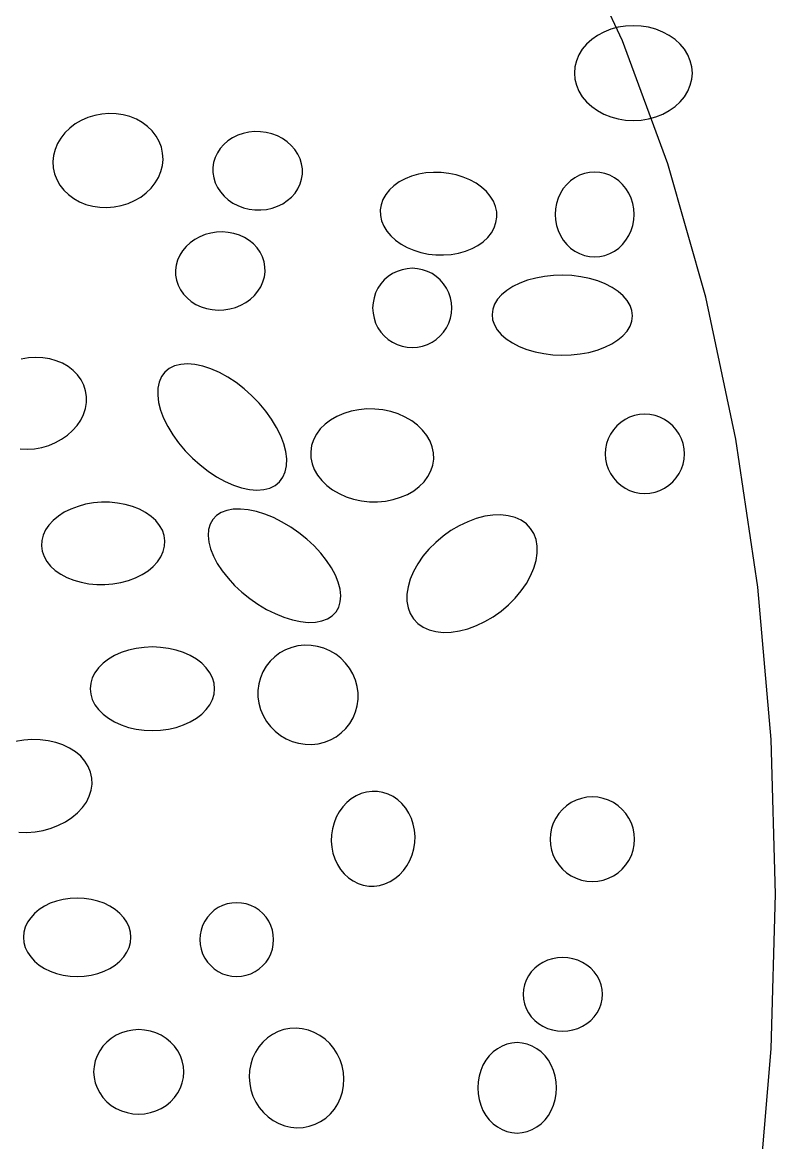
# Model space of a CAD drawing. Extents: x -1 to 217, y -22 to 302.
# Drawn here: x 70.42 to 80.91, y 232.38 to 247.97 of the extents above; entities that cross this region are included whole.
import ezdxf

# ---------------------------------------------------------------- set-up
doc = ezdxf.new("R2010")
doc.units = 0

msp = doc.modelspace()

# ---------------------------------------------------------------- linework, layer by layer
at = {"layer": 'ELLIPSES'}
for p, q in [((78.778, 247.718), (78.053, 249.265)), ((78.52, 247.84), (78.43, 247.792)), ((78.616, 247.878), (78.52, 247.84)), ((78.718, 247.906), (78.616, 247.878)), ((78.823, 247.923), (78.718, 247.906)), ((78.93, 247.928), (78.823, 247.923)), ((79.038, 247.923), (78.93, 247.928)), ((79.143, 247.906), (79.038, 247.923)), ((79.245, 247.878), (79.143, 247.906)), ((79.341, 247.84), (79.245, 247.878)), ((79.431, 247.792), (79.341, 247.84)), ((78.279, 247.67), (78.219, 247.599)), ((78.35, 247.735), (78.279, 247.67)), ((78.43, 247.792), (78.35, 247.735)), ((79.41, 246.004), (78.778, 247.718)), ((79.511, 247.735), (79.431, 247.792)), ((79.582, 247.67), (79.511, 247.735)), ((79.642, 247.599), (79.582, 247.67)), ((78.172, 247.521), (78.137, 247.44)), ((78.219, 247.599), (78.172, 247.521)), ((79.689, 247.521), (79.642, 247.599)), ((79.724, 247.44), (79.689, 247.521)), ((78.137, 247.44), (78.116, 247.355)), ((79.745, 247.355), (79.724, 247.44)), ((78.116, 247.355), (78.109, 247.269)), ((78.109, 247.269), (78.116, 247.183)), ((79.752, 247.269), (79.745, 247.355)), ((79.745, 247.183), (79.752, 247.269)), ((78.116, 247.183), (78.137, 247.098)), ((78.137, 247.098), (78.172, 247.017)), ((79.689, 247.017), (79.724, 247.098)), ((79.724, 247.098), (79.745, 247.183)), ((78.172, 247.017), (78.219, 246.939)), ((78.219, 246.939), (78.279, 246.868)), ((79.582, 246.868), (79.642, 246.939)), ((79.642, 246.939), (79.689, 247.017)), ((78.279, 246.868), (78.35, 246.803)), ((78.35, 246.803), (78.43, 246.746)), ((78.43, 246.746), (78.52, 246.698)), ((79.341, 246.698), (79.431, 246.746)), ((79.431, 246.746), (79.511, 246.803)), ((79.511, 246.803), (79.582, 246.868)), ((71.241, 246.61), (71.157, 246.56)), ((71.332, 246.649), (71.241, 246.61)), ((71.427, 246.679), (71.332, 246.649)), ((71.526, 246.698), (71.427, 246.679)), ((71.626, 246.705), (71.526, 246.698)), ((71.726, 246.702), (71.626, 246.705)), ((71.824, 246.687), (71.726, 246.702)), ((71.919, 246.662), (71.824, 246.687)), ((72.008, 246.626), (71.919, 246.662)), ((72.09, 246.58), (72.008, 246.626)), ((72.164, 246.525), (72.09, 246.58)), ((78.52, 246.698), (78.616, 246.66)), ((78.616, 246.66), (78.718, 246.632)), ((78.718, 246.632), (78.823, 246.615)), ((78.823, 246.615), (78.93, 246.61)), ((78.93, 246.61), (79.038, 246.615)), ((79.038, 246.615), (79.143, 246.632)), ((79.143, 246.632), (79.245, 246.66)), ((79.245, 246.66), (79.341, 246.698)), ((71.013, 246.437), (70.956, 246.364)), ((71.08, 246.502), (71.013, 246.437)), ((71.157, 246.56), (71.08, 246.502)), ((72.229, 246.462), (72.164, 246.525)), ((72.283, 246.392), (72.229, 246.462)), ((73.495, 246.428), (73.419, 246.402)), ((73.574, 246.445), (73.495, 246.428)), ((73.655, 246.453), (73.574, 246.445)), ((73.737, 246.452), (73.655, 246.453)), ((73.818, 246.442), (73.737, 246.452)), ((73.897, 246.422), (73.818, 246.442)), ((73.972, 246.394), (73.897, 246.422)), ((70.91, 246.286), (70.876, 246.205)), ((70.956, 246.364), (70.91, 246.286)), ((72.326, 246.317), (72.283, 246.392)), ((72.356, 246.236), (72.326, 246.317)), ((73.226, 246.275), (73.177, 246.219)), ((73.284, 246.325), (73.226, 246.275)), ((73.349, 246.367), (73.284, 246.325)), ((73.419, 246.402), (73.349, 246.367)), ((74.043, 246.357), (73.972, 246.394)), ((74.108, 246.312), (74.043, 246.357)), ((74.166, 246.261), (74.108, 246.312)), ((70.854, 246.12), (70.846, 246.035)), ((70.876, 246.205), (70.854, 246.12)), ((72.374, 246.153), (72.356, 246.236)), ((72.379, 246.067), (72.374, 246.153)), ((73.136, 246.158), (73.105, 246.092)), ((73.177, 246.219), (73.136, 246.158)), ((74.216, 246.204), (74.166, 246.261)), ((74.257, 246.141), (74.216, 246.204)), ((74.288, 246.075), (74.257, 246.141)), ((70.846, 246.035), (70.851, 245.95)), ((72.349, 245.898), (72.37, 245.982)), ((72.37, 245.982), (72.379, 246.067)), ((73.084, 246.024), (73.074, 245.953)), ((73.105, 246.092), (73.084, 246.024)), ((74.31, 246.006), (74.288, 246.075)), ((74.321, 245.935), (74.31, 246.006)), ((79.94, 244.147), (79.41, 246.004)), ((70.851, 245.95), (70.868, 245.866)), ((70.868, 245.866), (70.899, 245.786)), ((72.269, 245.738), (72.315, 245.816)), ((72.315, 245.816), (72.349, 245.898)), ((73.074, 245.953), (73.074, 245.882)), ((73.074, 245.882), (73.085, 245.811)), ((73.085, 245.811), (73.106, 245.742)), ((74.31, 245.793), (74.321, 245.863)), ((74.321, 245.863), (74.321, 245.935)), ((75.842, 245.833), (75.751, 245.796)), ((75.939, 245.86), (75.842, 245.833)), ((76.041, 245.878), (75.939, 245.86)), ((76.147, 245.886), (76.041, 245.878)), ((76.253, 245.884), (76.147, 245.886)), ((76.358, 245.872), (76.253, 245.884)), ((76.462, 245.851), (76.358, 245.872)), ((76.561, 245.821), (76.462, 245.851)), ((76.654, 245.782), (76.561, 245.821)), ((78.116, 245.812), (78.056, 245.769)), ((78.18, 245.846), (78.116, 245.812)), ((78.248, 245.871), (78.18, 245.846)), ((78.319, 245.886), (78.248, 245.871)), ((78.391, 245.891), (78.319, 245.886)), ((78.463, 245.886), (78.391, 245.891)), ((78.533, 245.871), (78.463, 245.886)), ((78.601, 245.846), (78.533, 245.871)), ((78.666, 245.812), (78.601, 245.846)), ((78.726, 245.769), (78.666, 245.812)), ((70.899, 245.786), (70.942, 245.71)), ((70.942, 245.71), (70.996, 245.64)), ((72.144, 245.6), (72.212, 245.666)), ((72.212, 245.666), (72.269, 245.738)), ((73.106, 245.742), (73.138, 245.675)), ((73.138, 245.675), (73.179, 245.613)), ((74.218, 245.597), (74.258, 245.658)), ((74.258, 245.658), (74.289, 245.724)), ((74.289, 245.724), (74.31, 245.793)), ((75.595, 245.7), (75.532, 245.641)), ((75.668, 245.752), (75.595, 245.7)), ((75.751, 245.796), (75.668, 245.752)), ((76.74, 245.735), (76.654, 245.782)), ((76.816, 245.68), (76.74, 245.735)), ((76.883, 245.619), (76.816, 245.68)), ((77.954, 245.66), (77.914, 245.596)), ((78.002, 245.718), (77.954, 245.66)), ((78.056, 245.769), (78.002, 245.718)), ((78.78, 245.718), (78.726, 245.769)), ((78.827, 245.66), (78.78, 245.718)), ((78.867, 245.596), (78.827, 245.66)), ((70.996, 245.64), (71.061, 245.577)), ((71.061, 245.577), (71.135, 245.522)), ((71.135, 245.522), (71.217, 245.476)), ((71.893, 245.453), (71.983, 245.493)), ((71.983, 245.493), (72.068, 245.542)), ((72.068, 245.542), (72.144, 245.6)), ((73.179, 245.613), (73.229, 245.555)), ((73.229, 245.555), (73.287, 245.504)), ((73.287, 245.504), (73.351, 245.459)), ((74.046, 245.449), (74.11, 245.492)), ((74.11, 245.492), (74.168, 245.541)), ((74.168, 245.541), (74.218, 245.597)), ((75.442, 245.508), (75.417, 245.436)), ((75.481, 245.577), (75.442, 245.508)), ((75.532, 245.641), (75.481, 245.577)), ((76.938, 245.553), (76.883, 245.619)), ((76.981, 245.483), (76.938, 245.553)), ((77.882, 245.526), (77.859, 245.453)), ((77.914, 245.596), (77.882, 245.526)), ((78.899, 245.526), (78.867, 245.596)), ((78.922, 245.453), (78.899, 245.526)), ((71.217, 245.476), (71.306, 245.44)), ((71.306, 245.44), (71.4, 245.415)), ((71.4, 245.415), (71.498, 245.4)), ((71.498, 245.4), (71.598, 245.397)), ((71.598, 245.397), (71.699, 245.405)), ((71.699, 245.405), (71.797, 245.423)), ((71.797, 245.423), (71.893, 245.453)), ((73.351, 245.459), (73.422, 245.423)), ((73.422, 245.423), (73.498, 245.394)), ((73.498, 245.394), (73.577, 245.375)), ((73.577, 245.375), (73.658, 245.364)), ((73.658, 245.364), (73.74, 245.363)), ((73.74, 245.363), (73.821, 245.371)), ((73.821, 245.371), (73.9, 245.388)), ((73.9, 245.388), (73.975, 245.414)), ((73.975, 245.414), (74.046, 245.449)), ((75.417, 245.436), (75.405, 245.362)), ((75.405, 245.362), (75.407, 245.286)), ((77.01, 245.41), (76.981, 245.483)), ((77.027, 245.335), (77.01, 245.41)), ((77.029, 245.26), (77.027, 245.335)), ((77.845, 245.378), (77.841, 245.3)), ((77.859, 245.453), (77.845, 245.378)), ((78.936, 245.378), (78.922, 245.453)), ((78.941, 245.3), (78.936, 245.378)), ((75.407, 245.286), (75.423, 245.211)), ((75.423, 245.211), (75.453, 245.138)), ((76.992, 245.113), (77.017, 245.186)), ((77.017, 245.186), (77.029, 245.26)), ((77.841, 245.3), (77.845, 245.223)), ((77.845, 245.223), (77.859, 245.148)), ((78.922, 245.148), (78.936, 245.223)), ((78.936, 245.223), (78.941, 245.3)), ((72.966, 245.02), (72.891, 244.99)), ((73.045, 245.041), (72.966, 245.02)), ((73.125, 245.054), (73.045, 245.041)), ((73.207, 245.057), (73.125, 245.054)), ((73.288, 245.05), (73.207, 245.057)), ((73.367, 245.035), (73.288, 245.05)), ((73.443, 245.011), (73.367, 245.035)), ((75.453, 245.138), (75.496, 245.068)), ((75.496, 245.068), (75.551, 245.002)), ((76.902, 244.98), (76.953, 245.044)), ((76.953, 245.044), (76.992, 245.113)), ((77.859, 245.148), (77.882, 245.075)), ((77.882, 245.075), (77.914, 245.005)), ((78.867, 245.005), (78.899, 245.075)), ((78.899, 245.075), (78.922, 245.148)), ((72.757, 244.906), (72.7, 244.853)), ((72.821, 244.952), (72.757, 244.906)), ((72.891, 244.99), (72.821, 244.952)), ((73.515, 244.978), (73.443, 245.011)), ((73.58, 244.937), (73.515, 244.978)), ((73.639, 244.889), (73.58, 244.937)), ((73.69, 244.834), (73.639, 244.889)), ((75.551, 245.002), (75.618, 244.941)), ((75.618, 244.941), (75.694, 244.887)), ((75.694, 244.887), (75.78, 244.84)), ((76.683, 244.825), (76.766, 244.87)), ((76.766, 244.87), (76.839, 244.921)), ((76.839, 244.921), (76.902, 244.98)), ((77.914, 245.005), (77.954, 244.941)), ((77.954, 244.941), (78.002, 244.883)), ((78.002, 244.883), (78.056, 244.832)), ((78.726, 244.832), (78.78, 244.883)), ((78.78, 244.883), (78.827, 244.941)), ((78.827, 244.941), (78.867, 245.005)), ((72.612, 244.732), (72.582, 244.665)), ((72.652, 244.795), (72.612, 244.732)), ((72.7, 244.853), (72.652, 244.795)), ((73.732, 244.774), (73.69, 244.834)), ((73.765, 244.71), (73.732, 244.774)), ((73.787, 244.642), (73.765, 244.71)), ((75.78, 244.84), (75.873, 244.801)), ((75.873, 244.801), (75.972, 244.77)), ((75.972, 244.77), (76.075, 244.749)), ((76.075, 244.749), (76.181, 244.738)), ((76.181, 244.738), (76.287, 244.736)), ((76.287, 244.736), (76.392, 244.744)), ((76.392, 244.744), (76.495, 244.762)), ((76.495, 244.762), (76.592, 244.789)), ((76.592, 244.789), (76.683, 244.825)), ((78.056, 244.832), (78.116, 244.789)), ((78.116, 244.789), (78.18, 244.755)), ((78.18, 244.755), (78.248, 244.73)), ((78.248, 244.73), (78.319, 244.715)), ((78.319, 244.715), (78.391, 244.71)), ((78.391, 244.71), (78.463, 244.715)), ((78.463, 244.715), (78.533, 244.73)), ((78.533, 244.73), (78.601, 244.755)), ((78.601, 244.755), (78.666, 244.789)), ((78.666, 244.789), (78.726, 244.832)), ((72.562, 244.596), (72.553, 244.525)), ((72.582, 244.665), (72.562, 244.596)), ((73.799, 244.572), (73.787, 244.642)), ((73.8, 244.501), (73.799, 244.572)), ((72.553, 244.525), (72.554, 244.454)), ((72.554, 244.454), (72.566, 244.384)), ((73.771, 244.361), (73.791, 244.43)), ((73.791, 244.43), (73.8, 244.501)), ((75.515, 244.436), (75.461, 244.389)), ((75.575, 244.476), (75.515, 244.436)), ((75.64, 244.508), (75.575, 244.476)), ((75.708, 244.531), (75.64, 244.508)), ((75.779, 244.545), (75.708, 244.531)), ((75.851, 244.55), (75.779, 244.545)), ((75.923, 244.545), (75.851, 244.55)), ((75.993, 244.531), (75.923, 244.545)), ((76.062, 244.508), (75.993, 244.531)), ((76.126, 244.476), (76.062, 244.508)), ((76.186, 244.436), (76.126, 244.476)), ((76.241, 244.389), (76.186, 244.436)), ((77.571, 244.415), (77.456, 244.384)), ((77.692, 244.437), (77.571, 244.415)), ((77.818, 244.45), (77.692, 244.437)), ((77.945, 244.454), (77.818, 244.45)), ((78.073, 244.448), (77.945, 244.454)), ((78.199, 244.433), (78.073, 244.448)), ((78.319, 244.408), (78.199, 244.433)), ((78.434, 244.375), (78.319, 244.408)), ((72.566, 244.384), (72.589, 244.316)), ((72.589, 244.316), (72.621, 244.251)), ((72.621, 244.251), (72.663, 244.191)), ((73.702, 244.231), (73.741, 244.294)), ((73.741, 244.294), (73.771, 244.361)), ((75.373, 244.274), (75.341, 244.21)), ((75.413, 244.334), (75.373, 244.274)), ((75.461, 244.389), (75.413, 244.334)), ((76.288, 244.334), (76.241, 244.389)), ((76.328, 244.274), (76.288, 244.334)), ((76.36, 244.21), (76.328, 244.274)), ((77.167, 244.243), (77.096, 244.183)), ((77.252, 244.297), (77.167, 244.243)), ((77.349, 244.344), (77.252, 244.297)), ((77.456, 244.384), (77.349, 244.344)), ((78.54, 244.334), (78.434, 244.375)), ((78.636, 244.285), (78.54, 244.334)), ((78.72, 244.229), (78.636, 244.285)), ((72.663, 244.191), (72.714, 244.137)), ((72.714, 244.137), (72.773, 244.089)), ((72.773, 244.089), (72.838, 244.048)), ((73.532, 244.074), (73.596, 244.12)), ((73.596, 244.12), (73.653, 244.172)), ((73.653, 244.172), (73.702, 244.231)), ((75.318, 244.141), (75.304, 244.071)), ((75.341, 244.21), (75.318, 244.141)), ((76.383, 244.141), (76.36, 244.21)), ((76.397, 244.071), (76.383, 244.141)), ((77.039, 244.119), (76.997, 244.05)), ((77.096, 244.183), (77.039, 244.119)), ((78.79, 244.168), (78.72, 244.229)), ((78.846, 244.102), (78.79, 244.168)), ((78.887, 244.033), (78.846, 244.102)), ((80.36, 242.173), (79.94, 244.147)), ((72.838, 244.048), (72.91, 244.015)), ((72.91, 244.015), (72.986, 243.991)), ((72.986, 243.991), (73.065, 243.975)), ((73.065, 243.975), (73.146, 243.969)), ((73.146, 243.969), (73.228, 243.972)), ((73.228, 243.972), (73.309, 243.985)), ((73.309, 243.985), (73.387, 244.006)), ((73.387, 244.006), (73.462, 244.036)), ((73.462, 244.036), (73.532, 244.074)), ((75.304, 244.071), (75.299, 243.999)), ((75.299, 243.999), (75.304, 243.927)), ((75.304, 243.927), (75.318, 243.856)), ((76.383, 243.856), (76.397, 243.927)), ((76.402, 243.999), (76.397, 244.071)), ((76.397, 243.927), (76.402, 243.999)), ((76.971, 243.979), (76.962, 243.906)), ((76.997, 244.05), (76.971, 243.979)), ((78.911, 243.962), (78.887, 244.033)), ((78.919, 243.889), (78.911, 243.962)), ((75.318, 243.856), (75.341, 243.788)), ((75.341, 243.788), (75.373, 243.723)), ((76.328, 243.723), (76.36, 243.788)), ((76.36, 243.788), (76.383, 243.856)), ((76.962, 243.906), (76.97, 243.834)), ((76.97, 243.834), (76.994, 243.762)), ((78.884, 243.745), (78.91, 243.816)), ((78.91, 243.816), (78.919, 243.889)), ((75.373, 243.723), (75.413, 243.663)), ((75.413, 243.663), (75.461, 243.609)), ((76.241, 243.609), (76.288, 243.663)), ((76.288, 243.663), (76.328, 243.723)), ((76.994, 243.762), (77.035, 243.693)), ((77.035, 243.693), (77.091, 243.627)), ((77.091, 243.627), (77.161, 243.566)), ((78.785, 243.612), (78.842, 243.677)), ((78.842, 243.677), (78.884, 243.745)), ((75.461, 243.609), (75.515, 243.561)), ((75.515, 243.561), (75.575, 243.521)), ((75.575, 243.521), (75.64, 243.489)), ((75.64, 243.489), (75.708, 243.466)), ((75.708, 243.466), (75.779, 243.452)), ((75.923, 243.452), (75.993, 243.466)), ((75.993, 243.466), (76.062, 243.489)), ((76.062, 243.489), (76.126, 243.521)), ((76.126, 243.521), (76.186, 243.561)), ((76.186, 243.561), (76.241, 243.609)), ((77.161, 243.566), (77.245, 243.511)), ((77.245, 243.511), (77.341, 243.462)), ((77.341, 243.462), (77.447, 243.42)), ((78.532, 243.451), (78.629, 243.498)), ((78.629, 243.498), (78.714, 243.552)), ((78.714, 243.552), (78.785, 243.612)), ((70.605, 243.309), (70.505, 243.302)), ((70.704, 243.305), (70.605, 243.309)), ((70.801, 243.29), (70.704, 243.305)), ((75.779, 243.452), (75.851, 243.447)), ((75.851, 243.447), (75.923, 243.452)), ((77.447, 243.42), (77.562, 243.387)), ((77.562, 243.387), (77.682, 243.363)), ((77.682, 243.363), (77.808, 243.347)), ((77.808, 243.347), (77.936, 243.341)), ((77.936, 243.341), (78.063, 243.345)), ((78.063, 243.345), (78.189, 243.358)), ((78.189, 243.358), (78.31, 243.38)), ((78.31, 243.38), (78.425, 243.412)), ((78.425, 243.412), (78.532, 243.451)), ((70.505, 243.302), (70.405, 243.285)), ((70.893, 243.264), (70.801, 243.29)), ((70.979, 243.228), (70.893, 243.264)), ((71.058, 243.183), (70.979, 243.228)), ((71.129, 243.129), (71.058, 243.183)), ((72.467, 243.155), (72.406, 243.105)), ((72.54, 243.191), (72.467, 243.155)), ((72.625, 243.213), (72.54, 243.191)), ((72.72, 243.219), (72.625, 243.213)), ((72.823, 243.211), (72.72, 243.219)), ((72.933, 243.188), (72.823, 243.211)), ((73.047, 243.15), (72.933, 243.188)), ((73.164, 243.098), (73.047, 243.15)), ((71.189, 243.067), (71.129, 243.129)), ((71.238, 242.998), (71.189, 243.067)), ((71.276, 242.924), (71.238, 242.998)), ((72.358, 243.042), (72.325, 242.967)), ((72.406, 243.105), (72.358, 243.042)), ((73.282, 243.034), (73.164, 243.098)), ((73.398, 242.958), (73.282, 243.034)), ((71.301, 242.845), (71.276, 242.924)), ((71.313, 242.764), (71.301, 242.845)), ((72.307, 242.881), (72.305, 242.786)), ((72.325, 242.967), (72.307, 242.881)), ((73.511, 242.871), (73.398, 242.958)), ((73.618, 242.775), (73.511, 242.871)), ((71.298, 242.597), (71.312, 242.68)), ((71.312, 242.68), (71.313, 242.764)), ((72.305, 242.786), (72.318, 242.683)), ((72.318, 242.683), (72.346, 242.575)), ((73.719, 242.671), (73.618, 242.775)), ((71.271, 242.515), (71.298, 242.597)), ((72.346, 242.575), (72.388, 242.462)), ((73.811, 242.562), (73.719, 242.671)), ((73.892, 242.449), (73.811, 242.562)), ((74.897, 242.53), (74.801, 242.489)), ((75, 242.561), (74.897, 242.53)), ((75.108, 242.582), (75, 242.561)), ((75.219, 242.592), (75.108, 242.582)), ((75.331, 242.591), (75.219, 242.592)), ((75.442, 242.578), (75.331, 242.591)), ((75.551, 242.555), (75.442, 242.578)), ((75.656, 242.522), (75.551, 242.555)), ((71.181, 242.36), (71.232, 242.435)), ((71.232, 242.435), (71.271, 242.515)), ((72.388, 242.462), (72.445, 242.348)), ((73.962, 242.335), (73.892, 242.449)), ((74.636, 242.379), (74.57, 242.313)), ((74.714, 242.438), (74.636, 242.379)), ((74.801, 242.489), (74.714, 242.438)), ((75.754, 242.479), (75.656, 242.522)), ((75.844, 242.426), (75.754, 242.479)), ((75.925, 242.366), (75.844, 242.426)), ((78.754, 242.404), (78.699, 242.357)), ((78.814, 242.444), (78.754, 242.404)), ((78.878, 242.476), (78.814, 242.444)), ((78.947, 242.499), (78.878, 242.476)), ((79.017, 242.513), (78.947, 242.499)), ((79.089, 242.518), (79.017, 242.513)), ((79.161, 242.513), (79.089, 242.518)), ((79.232, 242.499), (79.161, 242.513)), ((79.3, 242.476), (79.232, 242.499)), ((79.365, 242.444), (79.3, 242.476)), ((79.425, 242.404), (79.365, 242.444)), ((79.479, 242.357), (79.425, 242.404)), ((70.967, 242.17), (71.047, 242.226)), ((71.047, 242.226), (71.119, 242.29)), ((71.119, 242.29), (71.181, 242.36)), ((72.445, 242.348), (72.515, 242.233)), ((72.515, 242.233), (72.596, 242.12)), ((74.018, 242.22), (73.962, 242.335)), ((74.061, 242.108), (74.018, 242.22)), ((74.516, 242.24), (74.475, 242.162)), ((74.57, 242.313), (74.516, 242.24)), ((75.995, 242.298), (75.925, 242.366)), ((76.053, 242.224), (75.995, 242.298)), ((76.098, 242.145), (76.053, 242.224)), ((78.612, 242.242), (78.58, 242.178)), ((78.652, 242.302), (78.612, 242.242)), ((78.699, 242.357), (78.652, 242.302)), ((79.527, 242.302), (79.479, 242.357)), ((79.567, 242.242), (79.527, 242.302)), ((79.599, 242.178), (79.567, 242.242)), ((70.59, 242.039), (70.69, 242.057)), ((70.69, 242.057), (70.787, 242.085)), ((70.787, 242.085), (70.88, 242.123)), ((70.88, 242.123), (70.967, 242.17)), ((72.596, 242.12), (72.688, 242.011)), ((74.089, 241.999), (74.061, 242.108)), ((74.448, 242.081), (74.436, 241.997)), ((74.475, 242.162), (74.448, 242.081)), ((76.129, 242.063), (76.098, 242.145)), ((76.146, 241.979), (76.129, 242.063)), ((78.557, 242.109), (78.543, 242.039)), ((78.58, 242.178), (78.557, 242.109)), ((79.622, 242.109), (79.599, 242.178)), ((79.636, 242.039), (79.622, 242.109)), ((80.664, 240.111), (80.36, 242.173)), ((70.391, 242.037), (70.49, 242.032)), ((70.49, 242.032), (70.59, 242.039)), ((72.688, 242.011), (72.788, 241.908)), ((72.788, 241.908), (72.896, 241.812)), ((74.102, 241.896), (74.089, 241.999)), ((74.436, 241.997), (74.438, 241.913)), ((74.438, 241.913), (74.455, 241.829)), ((76.149, 241.895), (76.146, 241.979)), ((78.543, 242.039), (78.538, 241.967)), ((78.538, 241.967), (78.543, 241.895)), ((79.641, 241.967), (79.636, 242.039)), ((79.636, 241.895), (79.641, 241.967)), ((72.896, 241.812), (73.009, 241.725)), ((74.082, 241.716), (74.099, 241.801)), ((74.099, 241.801), (74.102, 241.896)), ((74.455, 241.829), (74.486, 241.747)), ((74.486, 241.747), (74.531, 241.668)), ((76.109, 241.73), (76.136, 241.811)), ((76.136, 241.811), (76.149, 241.895)), ((78.543, 241.895), (78.557, 241.824)), ((78.557, 241.824), (78.58, 241.756)), ((78.58, 241.756), (78.612, 241.691)), ((79.567, 241.691), (79.599, 241.756)), ((79.599, 241.756), (79.622, 241.824)), ((79.622, 241.824), (79.636, 241.895)), ((73.009, 241.725), (73.125, 241.648)), ((73.125, 241.648), (73.243, 241.584)), ((74.001, 241.577), (74.049, 241.64)), ((74.049, 241.64), (74.082, 241.716)), ((74.531, 241.668), (74.589, 241.594)), ((74.589, 241.594), (74.659, 241.526)), ((76.015, 241.579), (76.069, 241.652)), ((76.069, 241.652), (76.109, 241.73)), ((78.612, 241.691), (78.652, 241.631)), ((78.652, 241.631), (78.699, 241.577)), ((79.479, 241.577), (79.527, 241.631)), ((79.527, 241.631), (79.567, 241.691)), ((73.243, 241.584), (73.36, 241.532)), ((73.36, 241.532), (73.474, 241.494)), ((73.474, 241.494), (73.584, 241.471)), ((73.584, 241.471), (73.687, 241.463)), ((73.687, 241.463), (73.782, 241.47)), ((73.782, 241.47), (73.867, 241.491)), ((73.867, 241.491), (73.94, 241.527)), ((73.94, 241.527), (74.001, 241.577)), ((74.659, 241.526), (74.74, 241.466)), ((74.74, 241.466), (74.831, 241.413)), ((75.783, 241.403), (75.871, 241.454)), ((75.871, 241.454), (75.948, 241.513)), ((75.948, 241.513), (76.015, 241.579)), ((78.699, 241.577), (78.754, 241.529)), ((78.754, 241.529), (78.814, 241.489)), ((78.814, 241.489), (78.878, 241.457)), ((78.878, 241.457), (78.947, 241.434)), ((78.947, 241.434), (79.017, 241.42)), ((79.161, 241.42), (79.232, 241.434)), ((79.232, 241.434), (79.3, 241.457)), ((79.3, 241.457), (79.365, 241.489)), ((79.365, 241.489), (79.425, 241.529)), ((79.425, 241.529), (79.479, 241.577)), ((71.411, 241.283), (71.301, 241.264)), ((71.523, 241.293), (71.411, 241.283)), ((71.635, 241.292), (71.523, 241.293)), ((71.746, 241.282), (71.635, 241.292)), ((71.853, 241.262), (71.746, 241.282)), ((74.831, 241.413), (74.929, 241.37)), ((74.929, 241.37), (75.033, 241.337)), ((75.033, 241.337), (75.142, 241.314)), ((75.142, 241.314), (75.254, 241.301)), ((75.254, 241.301), (75.366, 241.3)), ((75.366, 241.3), (75.477, 241.31)), ((75.477, 241.31), (75.584, 241.331)), ((75.584, 241.331), (75.687, 241.362)), ((75.687, 241.362), (75.783, 241.403)), ((79.017, 241.42), (79.089, 241.415)), ((79.089, 241.415), (79.161, 241.42)), ((71.004, 241.153), (70.922, 241.1)), ((71.096, 241.199), (71.004, 241.153)), ((71.196, 241.236), (71.096, 241.199)), ((71.301, 241.264), (71.196, 241.236)), ((71.955, 241.233), (71.853, 241.262)), ((72.051, 241.196), (71.955, 241.233)), ((72.137, 241.15), (72.051, 241.196)), ((72.214, 241.096), (72.137, 241.15)), ((73.189, 241.15), (73.123, 241.108)), ((73.268, 241.18), (73.189, 241.15)), ((73.358, 241.196), (73.268, 241.18)), ((73.457, 241.199), (73.358, 241.196)), ((73.565, 241.189), (73.457, 241.199)), ((73.679, 241.165), (73.565, 241.189)), ((73.797, 241.128), (73.679, 241.165)), ((73.918, 241.079), (73.797, 241.128)), ((70.79, 240.976), (70.743, 240.907)), ((70.85, 241.041), (70.79, 240.976)), ((70.922, 241.1), (70.85, 241.041)), ((72.279, 241.037), (72.214, 241.096)), ((72.331, 240.971), (72.279, 241.037)), ((72.37, 240.902), (72.331, 240.971)), ((73.034, 240.989), (73.012, 240.914)), ((73.071, 241.054), (73.034, 240.989)), ((73.123, 241.108), (73.071, 241.054)), ((74.039, 241.018), (73.918, 241.079)), ((74.158, 240.948), (74.039, 241.018)), ((76.505, 240.966), (76.39, 240.899)), ((76.623, 241.022), (76.505, 240.966)), ((76.742, 241.066), (76.623, 241.022)), ((76.86, 241.097), (76.742, 241.066)), ((76.975, 241.114), (76.86, 241.097)), ((77.085, 241.117), (76.975, 241.114)), ((77.188, 241.106), (77.085, 241.117)), ((77.283, 241.081), (77.188, 241.106)), ((77.367, 241.043), (77.283, 241.081)), ((77.44, 240.992), (77.367, 241.043)), ((77.499, 240.929), (77.44, 240.992)), ((70.71, 240.835), (70.691, 240.76)), ((70.743, 240.907), (70.71, 240.835)), ((72.395, 240.829), (72.37, 240.902)), ((72.405, 240.755), (72.395, 240.829)), ((73.012, 240.914), (73.006, 240.83)), ((73.006, 240.83), (73.015, 240.739)), ((74.273, 240.867), (74.158, 240.948)), ((74.382, 240.779), (74.273, 240.867)), ((76.28, 240.821), (76.177, 240.734)), ((76.39, 240.899), (76.28, 240.821)), ((77.545, 240.856), (77.499, 240.929)), ((77.576, 240.773), (77.545, 240.856)), ((70.691, 240.76), (70.687, 240.685)), ((70.687, 240.685), (70.697, 240.611)), ((72.382, 240.605), (72.401, 240.68)), ((72.401, 240.68), (72.405, 240.755)), ((73.015, 240.739), (73.04, 240.643)), ((74.483, 240.685), (74.382, 240.779)), ((74.575, 240.586), (74.483, 240.685)), ((76.177, 240.734), (76.083, 240.64)), ((77.592, 240.682), (77.576, 240.773)), ((77.592, 240.584), (77.592, 240.682)), ((70.697, 240.611), (70.722, 240.538)), ((70.722, 240.538), (70.761, 240.469)), ((72.302, 240.464), (72.349, 240.533)), ((72.349, 240.533), (72.382, 240.605)), ((73.04, 240.643), (73.081, 240.542)), ((73.081, 240.542), (73.135, 240.439)), ((74.656, 240.484), (74.575, 240.586)), ((75.999, 240.54), (75.927, 240.436)), ((76.083, 240.64), (75.999, 240.54)), ((77.576, 240.481), (77.592, 240.584)), ((70.761, 240.469), (70.813, 240.403)), ((70.813, 240.403), (70.878, 240.344)), ((70.878, 240.344), (70.955, 240.29)), ((72.087, 240.287), (72.17, 240.34)), ((72.17, 240.34), (72.242, 240.399)), ((72.242, 240.399), (72.302, 240.464)), ((73.135, 240.439), (73.204, 240.336)), ((74.725, 240.381), (74.656, 240.484)), ((74.78, 240.278), (74.725, 240.381)), ((75.927, 240.436), (75.868, 240.329)), ((77.5, 240.269), (77.546, 240.376)), ((77.546, 240.376), (77.576, 240.481)), ((70.955, 240.29), (71.041, 240.244)), ((71.041, 240.244), (71.136, 240.207)), ((71.136, 240.207), (71.238, 240.178)), ((71.791, 240.176), (71.896, 240.204)), ((71.896, 240.204), (71.996, 240.241)), ((71.996, 240.241), (72.087, 240.287)), ((73.204, 240.336), (73.285, 240.234)), ((73.285, 240.234), (73.377, 240.135)), ((74.82, 240.178), (74.78, 240.278)), ((75.822, 240.222), (75.792, 240.117)), ((75.868, 240.329), (75.822, 240.222)), ((77.441, 240.162), (77.5, 240.269)), ((71.238, 240.178), (71.346, 240.158)), ((71.346, 240.158), (71.457, 240.148)), ((71.457, 240.148), (71.569, 240.147)), ((71.569, 240.147), (71.681, 240.157)), ((71.681, 240.157), (71.791, 240.176)), ((73.377, 240.135), (73.478, 240.041)), ((73.478, 240.041), (73.587, 239.953)), ((74.845, 240.081), (74.82, 240.178)), ((74.855, 239.991), (74.845, 240.081)), ((75.792, 240.117), (75.776, 240.014)), ((77.285, 239.958), (77.369, 240.058)), ((77.369, 240.058), (77.441, 240.162)), ((80.849, 237.988), (80.664, 240.111)), ((73.587, 239.953), (73.702, 239.873)), ((73.702, 239.873), (73.821, 239.802)), ((74.826, 239.832), (74.848, 239.907)), ((74.848, 239.907), (74.855, 239.991)), ((75.776, 240.014), (75.776, 239.916)), ((75.776, 239.916), (75.792, 239.825)), ((77.191, 239.864), (77.285, 239.958)), ((73.821, 239.802), (73.942, 239.742)), ((73.942, 239.742), (74.063, 239.693)), ((74.737, 239.713), (74.789, 239.767)), ((74.789, 239.767), (74.826, 239.832)), ((75.792, 239.825), (75.823, 239.742)), ((75.823, 239.742), (75.869, 239.669)), ((76.978, 239.699), (77.088, 239.777)), ((77.088, 239.777), (77.191, 239.864)), ((74.063, 239.693), (74.181, 239.656)), ((74.181, 239.656), (74.295, 239.632)), ((74.295, 239.632), (74.403, 239.621)), ((74.403, 239.621), (74.502, 239.624)), ((74.502, 239.624), (74.592, 239.641)), ((74.592, 239.641), (74.671, 239.67)), ((74.671, 239.67), (74.737, 239.713)), ((75.869, 239.669), (75.928, 239.606)), ((75.928, 239.606), (76.001, 239.555)), ((76.626, 239.532), (76.745, 239.576)), ((76.745, 239.576), (76.863, 239.632)), ((76.863, 239.632), (76.978, 239.699)), ((76.001, 239.555), (76.085, 239.517)), ((76.085, 239.517), (76.18, 239.492)), ((76.18, 239.492), (76.283, 239.481)), ((76.283, 239.481), (76.393, 239.484)), ((76.393, 239.484), (76.508, 239.501)), ((76.508, 239.501), (76.626, 239.532)), ((72.007, 239.259), (71.9, 239.234)), ((72.118, 239.273), (72.007, 239.259)), ((72.231, 239.278), (72.118, 239.273)), ((72.344, 239.273), (72.231, 239.278)), ((72.455, 239.259), (72.344, 239.273)), ((72.563, 239.234), (72.455, 239.259)), ((74.171, 239.271), (74.086, 239.238)), ((74.259, 239.292), (74.171, 239.271)), ((74.349, 239.302), (74.259, 239.292)), ((74.441, 239.299), (74.349, 239.302)), ((74.531, 239.285), (74.441, 239.299)), ((74.62, 239.26), (74.531, 239.285)), ((74.704, 239.223), (74.62, 239.26)), ((71.619, 239.108), (71.544, 239.051)), ((71.704, 239.158), (71.619, 239.108)), ((71.798, 239.2), (71.704, 239.158)), ((71.9, 239.234), (71.798, 239.2)), ((72.664, 239.2), (72.563, 239.234)), ((72.759, 239.158), (72.664, 239.2)), ((72.844, 239.108), (72.759, 239.158)), ((72.919, 239.051), (72.844, 239.108)), ((73.935, 239.142), (73.871, 239.08)), ((74.008, 239.195), (73.935, 239.142)), ((74.086, 239.238), (74.008, 239.195)), ((74.784, 239.176), (74.704, 239.223)), ((74.857, 239.12), (74.784, 239.176)), ((74.922, 239.054), (74.857, 239.12)), ((71.481, 238.987), (71.431, 238.919)), ((71.544, 239.051), (71.481, 238.987)), ((72.981, 238.987), (72.919, 239.051)), ((73.032, 238.919), (72.981, 238.987)), ((73.816, 239.009), (73.771, 238.932)), ((73.871, 239.08), (73.816, 239.009)), ((74.978, 238.981), (74.922, 239.054)), ((75.024, 238.902), (74.978, 238.981)), ((71.394, 238.847), (71.372, 238.772)), ((71.431, 238.919), (71.394, 238.847)), ((73.068, 238.847), (73.032, 238.919)), ((73.09, 238.772), (73.068, 238.847)), ((73.736, 238.85), (73.713, 238.763)), ((73.771, 238.932), (73.736, 238.85)), ((75.059, 238.818), (75.024, 238.902)), ((75.083, 238.73), (75.059, 238.818)), ((71.372, 238.772), (71.365, 238.697)), ((71.365, 238.697), (71.372, 238.621)), ((73.098, 238.697), (73.09, 238.772)), ((73.09, 238.621), (73.098, 238.697)), ((73.713, 238.763), (73.701, 238.674)), ((73.701, 238.674), (73.702, 238.583)), ((75.096, 238.64), (75.083, 238.73)), ((75.096, 238.55), (75.096, 238.64)), ((71.372, 238.621), (71.394, 238.546)), ((71.394, 238.546), (71.431, 238.474)), ((71.431, 238.474), (71.481, 238.406)), ((72.981, 238.406), (73.032, 238.474)), ((73.032, 238.474), (73.068, 238.546)), ((73.068, 238.546), (73.09, 238.621)), ((73.702, 238.583), (73.714, 238.494)), ((73.714, 238.494), (73.738, 238.406)), ((75.085, 238.46), (75.096, 238.55)), ((71.481, 238.406), (71.544, 238.342)), ((71.544, 238.342), (71.619, 238.285)), ((72.844, 238.285), (72.919, 238.342)), ((72.919, 238.342), (72.981, 238.406)), ((73.738, 238.406), (73.774, 238.322)), ((73.774, 238.322), (73.82, 238.242)), ((75.027, 238.291), (75.062, 238.374)), ((75.062, 238.374), (75.085, 238.46)), ((71.619, 238.285), (71.704, 238.235)), ((71.704, 238.235), (71.798, 238.193)), ((71.798, 238.193), (71.9, 238.159)), ((71.9, 238.159), (72.007, 238.134)), ((72.455, 238.134), (72.563, 238.159)), ((72.563, 238.159), (72.664, 238.193)), ((72.664, 238.193), (72.759, 238.235)), ((72.759, 238.235), (72.844, 238.285)), ((73.82, 238.242), (73.876, 238.169)), ((73.876, 238.169), (73.941, 238.104)), ((74.927, 238.144), (74.982, 238.214)), ((74.982, 238.214), (75.027, 238.291)), ((72.007, 238.134), (72.118, 238.12)), ((72.118, 238.12), (72.231, 238.115)), ((72.231, 238.115), (72.344, 238.12)), ((72.344, 238.12), (72.455, 238.134)), ((73.941, 238.104), (74.014, 238.047)), ((74.014, 238.047), (74.093, 238)), ((74.093, 238), (74.178, 237.963)), ((74.711, 237.985), (74.79, 238.028)), ((74.79, 238.028), (74.862, 238.082)), ((74.862, 238.082), (74.927, 238.144)), ((70.439, 237.98), (70.326, 237.96)), ((70.553, 237.989), (70.439, 237.98)), ((70.667, 237.986), (70.553, 237.989)), ((70.778, 237.973), (70.667, 237.986)), ((70.884, 237.949), (70.778, 237.973)), ((70.985, 237.915), (70.884, 237.949)), ((71.077, 237.87), (70.985, 237.915)), ((71.16, 237.817), (71.077, 237.87)), ((74.178, 237.963), (74.266, 237.938)), ((74.266, 237.938), (74.357, 237.924)), ((74.357, 237.924), (74.448, 237.922)), ((74.448, 237.922), (74.539, 237.931)), ((74.539, 237.931), (74.627, 237.953)), ((74.627, 237.953), (74.711, 237.985)), ((80.912, 235.835), (80.849, 237.988)), ((71.232, 237.756), (71.16, 237.817)), ((71.291, 237.687), (71.232, 237.756)), ((71.338, 237.613), (71.291, 237.687)), ((71.37, 237.534), (71.338, 237.613)), ((71.388, 237.452), (71.37, 237.534)), ((71.391, 237.368), (71.388, 237.452)), ((71.352, 237.2), (71.379, 237.283)), ((71.379, 237.283), (71.391, 237.368)), ((75.14, 237.237), (75.069, 237.205)), ((75.215, 237.258), (75.14, 237.237)), ((75.291, 237.268), (75.215, 237.258)), ((75.367, 237.266), (75.291, 237.268)), ((75.442, 237.253), (75.367, 237.266)), ((75.515, 237.23), (75.442, 237.253)), ((75.584, 237.195), (75.515, 237.23)), ((71.257, 237.041), (71.311, 237.118)), ((71.311, 237.118), (71.352, 237.2)), ((74.939, 237.112), (74.883, 237.052)), ((75.001, 237.163), (74.939, 237.112)), ((75.069, 237.205), (75.001, 237.163)), ((75.649, 237.151), (75.584, 237.195)), ((75.707, 237.097), (75.649, 237.151)), ((75.759, 237.035), (75.707, 237.097)), ((78.001, 237.068), (77.943, 237.017)), ((78.065, 237.111), (78.001, 237.068)), ((78.134, 237.145), (78.065, 237.111)), ((78.207, 237.17), (78.134, 237.145)), ((78.282, 237.185), (78.207, 237.17)), ((78.359, 237.19), (78.282, 237.185)), ((78.436, 237.185), (78.359, 237.19)), ((78.511, 237.17), (78.436, 237.185)), ((78.584, 237.145), (78.511, 237.17)), ((78.653, 237.111), (78.584, 237.145)), ((78.717, 237.068), (78.653, 237.111)), ((78.775, 237.017), (78.717, 237.068)), ((71.111, 236.904), (71.19, 236.969)), ((71.19, 236.969), (71.257, 237.041)), ((74.793, 236.91), (74.761, 236.831)), ((74.834, 236.984), (74.793, 236.91)), ((74.883, 237.052), (74.834, 236.984)), ((75.803, 236.966), (75.759, 237.035)), ((75.839, 236.89), (75.803, 236.966)), ((77.892, 236.959), (77.849, 236.895)), ((77.943, 237.017), (77.892, 236.959)), ((78.826, 236.959), (78.775, 237.017)), ((78.869, 236.895), (78.826, 236.959)), ((70.711, 236.725), (70.821, 236.756)), ((70.821, 236.756), (70.925, 236.796)), ((70.925, 236.796), (71.022, 236.845)), ((71.022, 236.845), (71.111, 236.904)), ((74.761, 236.831), (74.738, 236.748)), ((75.865, 236.81), (75.839, 236.89)), ((75.882, 236.726), (75.865, 236.81)), ((77.79, 236.753), (77.775, 236.678)), ((77.815, 236.826), (77.79, 236.753)), ((77.849, 236.895), (77.815, 236.826)), ((78.903, 236.826), (78.869, 236.895)), ((78.928, 236.753), (78.903, 236.826)), ((78.943, 236.678), (78.928, 236.753)), ((70.371, 236.699), (70.484, 236.697)), ((70.484, 236.697), (70.598, 236.706)), ((70.598, 236.706), (70.711, 236.725)), ((74.725, 236.662), (74.722, 236.576)), ((74.738, 236.748), (74.725, 236.662)), ((75.889, 236.64), (75.882, 236.726)), ((75.886, 236.554), (75.889, 236.64)), ((77.775, 236.678), (77.77, 236.601)), ((77.77, 236.601), (77.775, 236.524)), ((78.948, 236.601), (78.943, 236.678)), ((78.943, 236.524), (78.948, 236.601)), ((74.722, 236.576), (74.729, 236.49)), ((74.729, 236.49), (74.746, 236.406)), ((75.85, 236.386), (75.873, 236.469)), ((75.873, 236.469), (75.886, 236.554)), ((77.775, 236.524), (77.79, 236.449)), ((77.79, 236.449), (77.815, 236.376)), ((78.903, 236.376), (78.928, 236.449)), ((78.928, 236.449), (78.943, 236.524)), ((74.746, 236.406), (74.772, 236.326)), ((74.772, 236.326), (74.808, 236.251)), ((75.777, 236.232), (75.818, 236.306)), ((75.818, 236.306), (75.85, 236.386)), ((77.815, 236.376), (77.849, 236.307)), ((77.849, 236.307), (77.892, 236.243)), ((78.826, 236.243), (78.869, 236.307)), ((78.869, 236.307), (78.903, 236.376)), ((74.808, 236.251), (74.852, 236.181)), ((74.852, 236.181), (74.904, 236.119)), ((75.672, 236.105), (75.728, 236.165)), ((75.728, 236.165), (75.777, 236.232)), ((77.892, 236.243), (77.943, 236.185)), ((77.943, 236.185), (78.001, 236.134)), ((78.001, 236.134), (78.065, 236.091)), ((78.653, 236.091), (78.717, 236.134)), ((78.717, 236.134), (78.775, 236.185)), ((78.775, 236.185), (78.826, 236.243)), ((74.904, 236.119), (74.962, 236.065)), ((74.962, 236.065), (75.027, 236.021)), ((75.027, 236.021), (75.096, 235.987)), ((75.096, 235.987), (75.169, 235.963)), ((75.396, 235.959), (75.471, 235.98)), ((75.471, 235.98), (75.542, 236.011)), ((75.542, 236.011), (75.61, 236.053)), ((75.61, 236.053), (75.672, 236.105)), ((78.065, 236.091), (78.134, 236.057)), ((78.134, 236.057), (78.207, 236.032)), ((78.207, 236.032), (78.282, 236.017)), ((78.282, 236.017), (78.359, 236.012)), ((78.359, 236.012), (78.436, 236.017)), ((78.436, 236.017), (78.511, 236.032)), ((78.511, 236.032), (78.584, 236.057)), ((78.584, 236.057), (78.653, 236.091)), ((75.169, 235.963), (75.244, 235.95)), ((75.244, 235.95), (75.32, 235.949)), ((75.32, 235.949), (75.396, 235.959)), ((80.851, 233.682), (80.912, 235.835)), ((70.728, 235.669), (70.655, 235.622)), ((70.809, 235.709), (70.728, 235.669)), ((70.897, 235.741), (70.809, 235.709)), ((70.99, 235.763), (70.897, 235.741)), ((71.086, 235.777), (70.99, 235.763)), ((71.183, 235.782), (71.086, 235.777)), ((71.281, 235.777), (71.183, 235.782)), ((71.377, 235.763), (71.281, 235.777)), ((71.47, 235.741), (71.377, 235.763)), ((71.558, 235.709), (71.47, 235.741)), ((71.639, 235.669), (71.558, 235.709)), ((71.712, 235.622), (71.639, 235.669)), ((73.209, 235.679), (73.149, 235.649)), ((73.273, 235.7), (73.209, 235.679)), ((73.339, 235.713), (73.273, 235.7)), ((73.406, 235.718), (73.339, 235.713)), ((73.473, 235.713), (73.406, 235.718)), ((73.539, 235.7), (73.473, 235.713)), ((73.603, 235.679), (73.539, 235.7)), ((73.663, 235.649), (73.603, 235.679)), ((70.536, 235.509), (70.492, 235.445)), ((70.59, 235.568), (70.536, 235.509)), ((70.655, 235.622), (70.59, 235.568)), ((71.777, 235.568), (71.712, 235.622)), ((71.831, 235.509), (71.777, 235.568)), ((71.875, 235.445), (71.831, 235.509)), ((72.998, 235.517), (72.961, 235.461)), ((73.043, 235.567), (72.998, 235.517)), ((73.093, 235.612), (73.043, 235.567)), ((73.149, 235.649), (73.093, 235.612)), ((73.719, 235.612), (73.663, 235.649)), ((73.769, 235.567), (73.719, 235.612)), ((73.814, 235.517), (73.769, 235.567)), ((73.851, 235.461), (73.814, 235.517)), ((70.461, 235.377), (70.442, 235.307)), ((70.492, 235.445), (70.461, 235.377)), ((71.906, 235.377), (71.875, 235.445)), ((71.925, 235.307), (71.906, 235.377)), ((72.931, 235.401), (72.91, 235.337)), ((72.961, 235.461), (72.931, 235.401)), ((73.881, 235.401), (73.851, 235.461)), ((73.902, 235.337), (73.881, 235.401)), ((70.442, 235.307), (70.435, 235.236)), ((70.435, 235.236), (70.442, 235.164)), ((71.932, 235.236), (71.925, 235.307)), ((71.925, 235.164), (71.932, 235.236)), ((72.897, 235.271), (72.892, 235.204)), ((72.892, 235.204), (72.897, 235.137)), ((72.91, 235.337), (72.897, 235.271)), ((73.915, 235.271), (73.902, 235.337)), ((73.92, 235.204), (73.915, 235.271)), ((73.915, 235.137), (73.92, 235.204)), ((70.442, 235.164), (70.461, 235.094)), ((70.461, 235.094), (70.492, 235.027)), ((71.875, 235.027), (71.906, 235.094)), ((71.906, 235.094), (71.925, 235.164)), ((72.897, 235.137), (72.91, 235.071)), ((72.91, 235.071), (72.931, 235.007)), ((73.881, 235.007), (73.902, 235.071)), ((73.902, 235.071), (73.915, 235.137)), ((70.492, 235.027), (70.536, 234.963)), ((70.536, 234.963), (70.59, 234.903)), ((70.59, 234.903), (70.655, 234.849)), ((71.712, 234.849), (71.777, 234.903)), ((71.777, 234.903), (71.831, 234.963)), ((71.831, 234.963), (71.875, 235.027)), ((72.931, 235.007), (72.961, 234.947)), ((72.961, 234.947), (72.998, 234.891)), ((72.998, 234.891), (73.043, 234.841)), ((73.769, 234.841), (73.814, 234.891)), ((73.814, 234.891), (73.851, 234.947)), ((73.851, 234.947), (73.881, 235.007)), ((77.67, 234.886), (77.61, 234.849)), ((77.735, 234.916), (77.67, 234.886)), ((77.803, 234.937), (77.735, 234.916)), ((77.874, 234.95), (77.803, 234.937)), ((77.946, 234.955), (77.874, 234.95)), ((78.018, 234.95), (77.946, 234.955)), ((78.089, 234.937), (78.018, 234.95)), ((78.158, 234.916), (78.089, 234.937)), ((78.222, 234.886), (78.158, 234.916)), ((78.283, 234.849), (78.222, 234.886)), ((70.655, 234.849), (70.728, 234.802)), ((70.728, 234.802), (70.809, 234.763)), ((70.809, 234.763), (70.897, 234.731)), ((70.897, 234.731), (70.99, 234.708)), ((71.377, 234.708), (71.47, 234.731)), ((71.47, 234.731), (71.558, 234.763)), ((71.558, 234.763), (71.639, 234.802)), ((71.639, 234.802), (71.712, 234.849)), ((73.043, 234.841), (73.093, 234.796)), ((73.093, 234.796), (73.149, 234.759)), ((73.149, 234.759), (73.209, 234.729)), ((73.209, 234.729), (73.273, 234.708)), ((73.539, 234.708), (73.603, 234.729)), ((73.603, 234.729), (73.663, 234.759)), ((73.663, 234.759), (73.719, 234.796)), ((73.719, 234.796), (73.769, 234.841)), ((77.508, 234.754), (77.468, 234.698)), ((77.556, 234.805), (77.508, 234.754)), ((77.61, 234.849), (77.556, 234.805)), ((78.337, 234.805), (78.283, 234.849)), ((78.385, 234.754), (78.337, 234.805)), ((78.425, 234.698), (78.385, 234.754)), ((70.99, 234.708), (71.086, 234.694)), ((71.086, 234.694), (71.183, 234.689)), ((71.183, 234.689), (71.281, 234.694)), ((71.281, 234.694), (71.377, 234.708)), ((73.273, 234.708), (73.339, 234.695)), ((73.339, 234.695), (73.406, 234.69)), ((73.406, 234.69), (73.473, 234.695)), ((73.473, 234.695), (73.539, 234.708)), ((77.413, 234.575), (77.398, 234.509)), ((77.436, 234.638), (77.413, 234.575)), ((77.468, 234.698), (77.436, 234.638)), ((78.457, 234.638), (78.425, 234.698)), ((78.48, 234.575), (78.457, 234.638)), ((78.494, 234.509), (78.48, 234.575)), ((77.398, 234.509), (77.394, 234.442)), ((77.394, 234.442), (77.398, 234.375)), ((78.499, 234.442), (78.494, 234.509)), ((78.494, 234.375), (78.499, 234.442)), ((77.398, 234.375), (77.413, 234.309)), ((77.413, 234.309), (77.436, 234.246)), ((78.457, 234.246), (78.48, 234.309)), ((78.48, 234.309), (78.494, 234.375)), ((77.436, 234.246), (77.468, 234.186)), ((77.468, 234.186), (77.508, 234.13)), ((77.508, 234.13), (77.556, 234.079)), ((78.337, 234.079), (78.385, 234.13)), ((78.385, 234.13), (78.425, 234.186)), ((78.425, 234.186), (78.457, 234.246)), ((71.959, 233.945), (71.878, 233.93)), ((72.041, 233.95), (71.959, 233.945)), ((72.123, 233.945), (72.041, 233.95)), ((72.203, 233.93), (72.123, 233.945)), ((74.062, 233.95), (73.981, 233.922)), ((74.147, 233.966), (74.062, 233.95)), ((74.233, 233.97), (74.147, 233.966)), ((74.319, 233.962), (74.233, 233.97)), ((74.404, 233.943), (74.319, 233.962)), ((77.556, 234.079), (77.61, 234.035)), ((77.61, 234.035), (77.67, 233.998)), ((77.67, 233.998), (77.735, 233.968)), ((77.735, 233.968), (77.803, 233.947)), ((77.803, 233.947), (77.874, 233.934)), ((78.018, 233.934), (78.089, 233.947)), ((78.089, 233.947), (78.158, 233.968)), ((78.158, 233.968), (78.222, 233.998)), ((78.222, 233.998), (78.283, 234.035)), ((78.283, 234.035), (78.337, 234.079)), ((71.659, 233.829), (71.597, 233.778)), ((71.727, 233.871), (71.659, 233.829)), ((71.801, 233.905), (71.727, 233.871)), ((71.878, 233.93), (71.801, 233.905)), ((72.281, 233.905), (72.203, 233.93)), ((72.355, 233.871), (72.281, 233.905)), ((72.423, 233.829), (72.355, 233.871)), ((72.485, 233.778), (72.423, 233.829)), ((73.833, 233.835), (73.768, 233.776)), ((73.904, 233.883), (73.833, 233.835)), ((73.981, 233.922), (73.904, 233.883)), ((74.486, 233.912), (74.404, 233.943)), ((74.564, 233.87), (74.486, 233.912)), ((74.636, 233.819), (74.564, 233.87)), ((74.701, 233.758), (74.636, 233.819)), ((77.874, 233.934), (77.946, 233.929)), ((77.946, 233.929), (78.018, 233.934)), ((71.497, 233.656), (71.461, 233.587)), ((71.543, 233.72), (71.497, 233.656)), ((71.597, 233.778), (71.543, 233.72)), ((72.539, 233.72), (72.485, 233.778)), ((72.584, 233.656), (72.539, 233.72)), ((72.621, 233.587), (72.584, 233.656)), ((73.665, 233.635), (73.627, 233.554)), ((73.712, 233.709), (73.665, 233.635)), ((73.768, 233.776), (73.712, 233.709)), ((74.759, 233.688), (74.701, 233.758)), ((74.807, 233.612), (74.759, 233.688)), ((76.977, 233.639), (76.923, 233.585)), ((77.037, 233.685), (76.977, 233.639)), ((77.101, 233.722), (77.037, 233.685)), ((77.169, 233.748), (77.101, 233.722)), ((77.24, 233.764), (77.169, 233.748)), ((77.311, 233.77), (77.24, 233.764)), ((77.383, 233.764), (77.311, 233.77)), ((77.453, 233.748), (77.383, 233.764)), ((77.521, 233.722), (77.453, 233.748)), ((77.586, 233.685), (77.521, 233.722)), ((77.646, 233.639), (77.586, 233.685)), ((77.7, 233.585), (77.646, 233.639)), ((80.668, 231.56), (80.851, 233.682)), ((71.434, 233.515), (71.418, 233.439)), ((71.461, 233.587), (71.434, 233.515)), ((72.647, 233.515), (72.621, 233.587)), ((72.663, 233.439), (72.647, 233.515)), ((73.627, 233.554), (73.6, 233.469)), ((74.846, 233.53), (74.807, 233.612)), ((74.875, 233.444), (74.846, 233.53)), ((76.876, 233.523), (76.836, 233.455)), ((76.923, 233.585), (76.876, 233.523)), ((77.747, 233.523), (77.7, 233.585)), ((77.787, 233.455), (77.747, 233.523)), ((71.418, 233.439), (71.413, 233.363)), ((71.413, 233.363), (71.418, 233.286)), ((72.669, 233.363), (72.663, 233.439)), ((72.663, 233.286), (72.669, 233.363)), ((73.584, 233.38), (73.579, 233.29)), ((73.6, 233.469), (73.584, 233.38)), ((74.892, 233.354), (74.875, 233.444)), ((74.899, 233.264), (74.892, 233.354)), ((76.804, 233.381), (76.781, 233.303)), ((76.836, 233.455), (76.804, 233.381)), ((77.819, 233.381), (77.787, 233.455)), ((77.842, 233.303), (77.819, 233.381)), ((71.418, 233.286), (71.434, 233.21)), ((71.434, 233.21), (71.461, 233.138)), ((72.621, 233.138), (72.647, 233.21)), ((72.647, 233.21), (72.663, 233.286)), ((73.579, 233.29), (73.586, 233.199)), ((73.586, 233.199), (73.603, 233.11)), ((74.878, 233.085), (74.894, 233.173)), ((74.894, 233.173), (74.899, 233.264)), ((76.767, 233.222), (76.762, 233.14)), ((76.781, 233.303), (76.767, 233.222)), ((77.856, 233.222), (77.842, 233.303)), ((77.86, 233.14), (77.856, 233.222)), ((71.461, 233.138), (71.497, 233.069)), ((71.497, 233.069), (71.543, 233.005)), ((72.539, 233.005), (72.584, 233.069)), ((72.584, 233.069), (72.621, 233.138)), ((73.603, 233.11), (73.632, 233.024)), ((73.632, 233.024), (73.671, 232.942)), ((74.851, 233), (74.878, 233.085)), ((76.762, 233.14), (76.767, 233.058)), ((76.767, 233.058), (76.781, 232.977)), ((77.842, 232.977), (77.856, 233.058)), ((77.856, 233.058), (77.86, 233.14)), ((71.543, 233.005), (71.597, 232.947)), ((71.597, 232.947), (71.659, 232.896)), ((71.659, 232.896), (71.727, 232.854)), ((71.727, 232.854), (71.801, 232.82)), ((72.281, 232.82), (72.355, 232.854)), ((72.355, 232.854), (72.423, 232.896)), ((72.423, 232.896), (72.485, 232.947)), ((72.485, 232.947), (72.539, 233.005)), ((73.671, 232.942), (73.719, 232.865)), ((73.719, 232.865), (73.777, 232.796)), ((74.766, 232.845), (74.813, 232.919)), ((74.813, 232.919), (74.851, 233)), ((76.781, 232.977), (76.804, 232.899)), ((76.804, 232.899), (76.836, 232.826)), ((77.787, 232.826), (77.819, 232.899)), ((77.819, 232.899), (77.842, 232.977)), ((71.801, 232.82), (71.878, 232.795)), ((71.878, 232.795), (71.959, 232.78)), ((71.959, 232.78), (72.041, 232.775)), ((72.041, 232.775), (72.123, 232.78)), ((72.123, 232.78), (72.203, 232.795)), ((72.203, 232.795), (72.281, 232.82)), ((73.777, 232.796), (73.842, 232.735)), ((73.842, 232.735), (73.914, 232.683)), ((74.574, 232.67), (74.645, 232.719)), ((74.645, 232.719), (74.71, 232.778)), ((74.71, 232.778), (74.766, 232.845)), ((76.836, 232.826), (76.876, 232.757)), ((76.876, 232.757), (76.923, 232.695)), ((77.7, 232.695), (77.747, 232.757)), ((77.747, 232.757), (77.787, 232.826)), ((73.914, 232.683), (73.992, 232.642)), ((73.992, 232.642), (74.074, 232.611)), ((74.074, 232.611), (74.159, 232.591)), ((74.159, 232.591), (74.245, 232.584)), ((74.245, 232.584), (74.331, 232.588)), ((74.331, 232.588), (74.415, 232.604)), ((74.415, 232.604), (74.497, 232.632)), ((74.497, 232.632), (74.574, 232.67)), ((76.923, 232.695), (76.977, 232.641)), ((76.977, 232.641), (77.037, 232.595)), ((77.037, 232.595), (77.101, 232.559)), ((77.101, 232.559), (77.169, 232.532)), ((77.453, 232.532), (77.521, 232.559)), ((77.521, 232.559), (77.586, 232.595)), ((77.586, 232.595), (77.646, 232.641)), ((77.646, 232.641), (77.7, 232.695)), ((77.169, 232.532), (77.24, 232.516)), ((77.24, 232.516), (77.311, 232.511)), ((77.311, 232.511), (77.383, 232.516)), ((77.383, 232.516), (77.453, 232.532))]:
    msp.add_line(p, q, dxfattribs=at)

doc.saveas('drawing.dxf')
